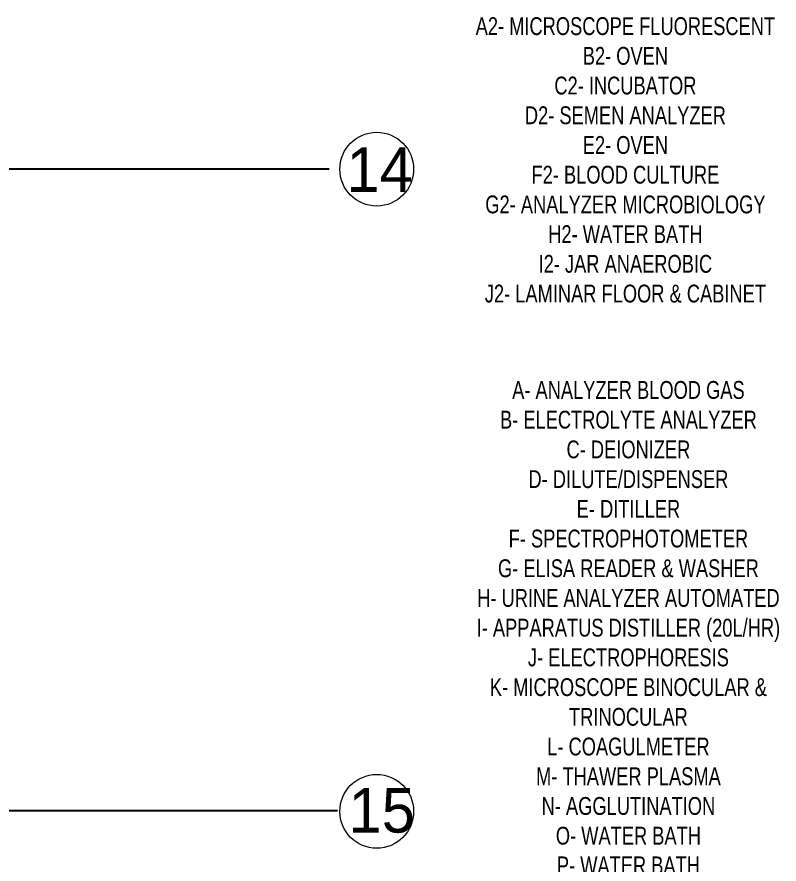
# Model space of a CAD drawing. Header units: metres. Extents: x -18745 to 220762, y -1579758 to -1356048.
# Drawn here: x 212200 to 220751, y -1470234 to -1460730 of the extents above; entities that cross this region are included whole.
import ezdxf

# ---------------------------------------------------------------- set-up
doc = ezdxf.new("R2010")
doc.units = ezdxf.units.M
doc.layers.get('0').update_dxf_attribs({"lineweight": 0})
doc.layers.add('A-100 - Copy$0$axes', color=8, linetype='Continuous')
for name, color, linetype, lineweight in [('A-100 - Copy$0$AxisBalloons_2', 8, 'Continuous', 0), ('A-100 - Copy$0$Medical Equipment and Furniture', 8, 'Continuous', 0), ('A-100 - Copy$0$TEXT', 8, 'Continuous', 0)]:
    doc.layers.add(name, color=color, linetype=linetype, lineweight=lineweight)
doc.styles.add('A-100 - Copy$0$Standard', font='GOTHIC.TTF')
doc.styles.add('A-100 - Copy$0$X3G_ENTITY_2587EA', font='swisscl.ttf', dxfattribs={"height": 200})

# ---------------------------------------------------------------- blocks, each defined once
blk = doc.blocks.new('A-100 - Copy')
at = {"layer": 'A-100 - Copy$0$axes'}
for p, q in [((215702.3, -1462437.7, 2.4), (83332.8, -1462437.7, 2.4)), ((215795, -1469637.7, 2.4), (83877.8, -1469637.7, 2.4))]:
    blk.add_line(p, q, dxfattribs=at)
at = {"layer": 'A-100 - Copy$0$AxisBalloons_2'}
for centre in [(216236.8, -1462437.7, 0), (216236.8, -1469642.7, 0)]:
    blk.add_circle(centre, 413.9, dxfattribs=at)
at = {"layer": 'A-100 - Copy$0$Medical Equipment and Furniture', "char_height": 200, "width": 3575.279, "attachment_point": 2, "style": 'A-100 - Copy$0$X3G_ENTITY_2587EA'}
for s, insert in [('A2- MICROSCOPE FLUORESCENT\\PB2- OVEN\\PC2- INCUBATOR\\PD2- SEMEN ANALYZER\\PE2- OVEN\\PF2- BLOOD CULTURE\\PG2- ANALYZER MICROBIOLOGY\\PH2- WATER BATH\\PI2- JAR ANAEROBIC\\PJ2- LAMINAR FLOOR & CABINET', (219026.7, -1460732.6)), ('A- ANALYZER BLOOD GAS\\PB- ELECTROLYTE ANALYZER\\PC- DEIONIZER\\PD- DILUTE/DISPENSER\\PE- DITILLER\\PF- SPECTROPHOTOMETER\\PG- ELISA READER & WASHER\\PH- URINE ANALYZER AUTOMATED\\PI- APPARATUS DISTILLER (20L/HR)\\PJ- ELECTROPHORESIS\\PK- MICROSCOPE BINOCULAR & TRINOCULAR\\PL- COAGULMETER\\PM- THAWER PLASMA\\PN- AGGLUTINATION\\PO- WATER BATH\\PP- WATER BATH\\PQ- PLATELET AGITATOR\\PR- ROLLER\\PS- HAEMATOLOGY 5 PART\\PT- HAEMATOLOGY 3 PART\\PU- ESR\\PV- ANALYZER TYPING', (219060.7, -1464814.7, -4.7))]:
    blk.add_mtext(s, dxfattribs=dict(at, insert=insert))
at = {"layer": 'A-100 - Copy$0$TEXT', "char_height": 500, "attachment_point": 1, "style": 'A-100 - Copy$0$Standard'}
for s, insert in [('14', (215897, -1462192.3, 0)), ('15', (215920.9, -1469381.2, 0))]:
    blk.add_mtext_dynamic_manual_height_columns(s, width=1.122, gutter_width=1, heights=[0], dxfattribs=dict(at, insert=insert))

msp = doc.modelspace()

# ---------------------------------------------------------------- block references
msp.add_blockref('A-100 - Copy', (0, 0))

doc.saveas('drawing.dxf')
